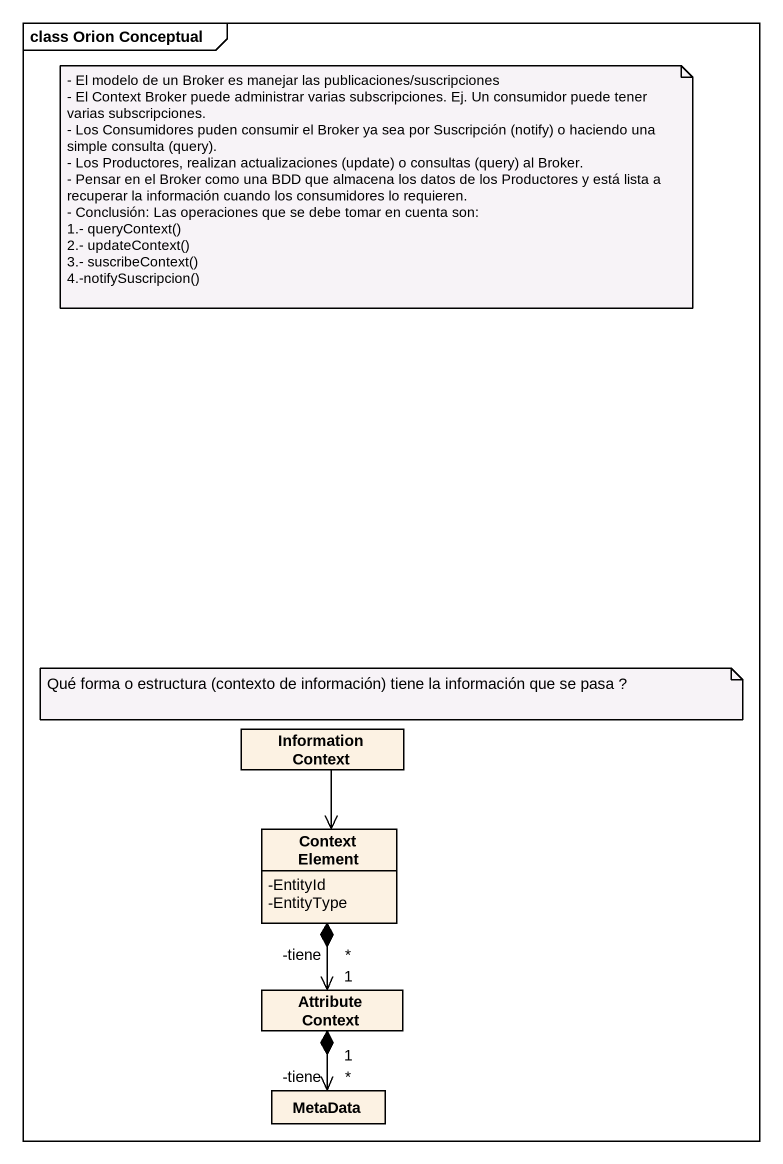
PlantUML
@startuml
mainframe class Orion Conceptual
hide circle
hide empty members
skinparam classAttributeIconSize 0
class "Information Context" as Information_Context
class "Context Element" as Context_Element {
  -EntityId
  -EntityType
}
class "Attribute Context" as Attribute_Context
class MetaData
Information_Context --> Context_Element
Context_Element "*\n-tiene" *--> "1" Attribute_Context
Attribute_Context "1" *--> "-tiene\n*" MetaData
note as N1
  - El modelo de un Broker es manejar las publicaciones/suscripciones
  - El Context Broker puede administrar varias subscripciones. Ej. Un consumidor puede tener varias subscripciones.
  - Los Consumidores puden consumir el Broker ya sea por Suscripción (notify) o haciendo una simple consulta (query).
  - Los Productores, realizan actualizaciones (update) o consultas (query) al Broker.
  - Pensar en el Broker como una BDD que almacena los datos de los Productores y está lista a recuperar la información cuando los consumidores lo requieren.
  - Conclusión: Las operaciones que se debe tomar en cuenta son:
  1.- queryContext()
  2.- updateContext()
  3.- suscribeContext()
  4.-notifySuscripcion()
end note
note as N2
  Qué forma o estructura (contexto de información) tiene la información que se pasa ?
end note
@enduml
